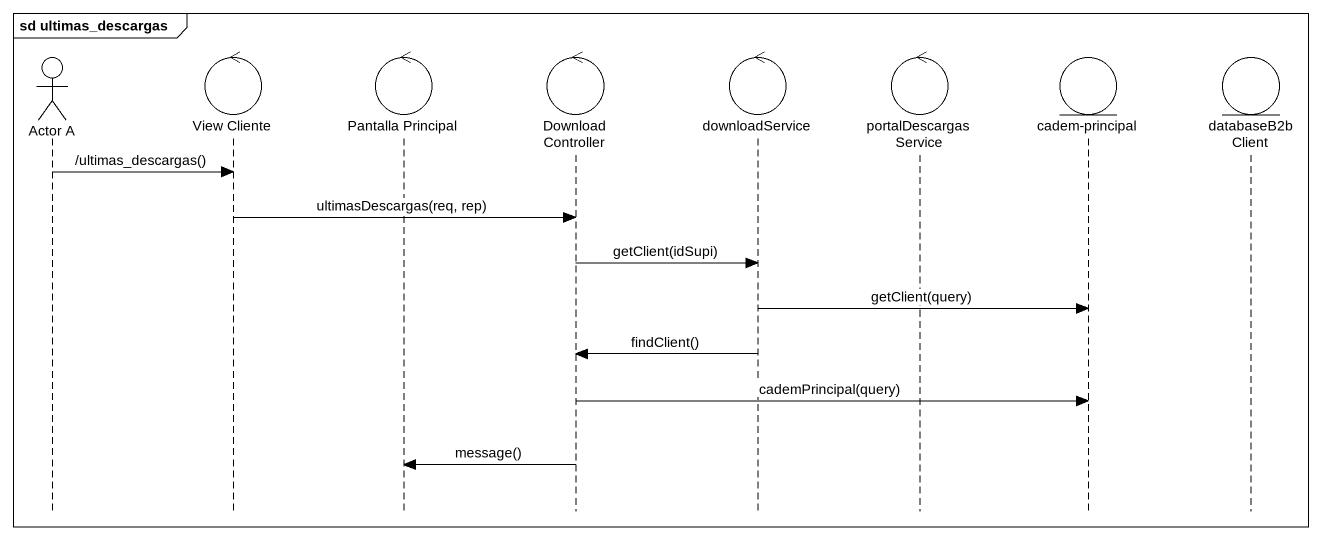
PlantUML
@startuml
mainframe sd ultimas_descargas
hide footbox
actor "Actor A" as Actor_A
control "View Cliente" as View_Cliente
control "Pantalla Principal" as Pantalla_Principal
control DownloadController
control downloadService
control portalDescargasService
entity "cadem-principal" as cadem_principal
entity databaseB2bClient

Actor_A -> View_Cliente : /ultimas_descargas()
View_Cliente -> DownloadController : ultimasDescargas(req, rep)
DownloadController -> downloadService : getClient(idSupi)
downloadService -> cadem_principal : getClient(query)
downloadService -> DownloadController : findClient()
DownloadController -> cadem_principal : cademPrincipal(query)
DownloadController -> Pantalla_Principal : message()
@enduml
